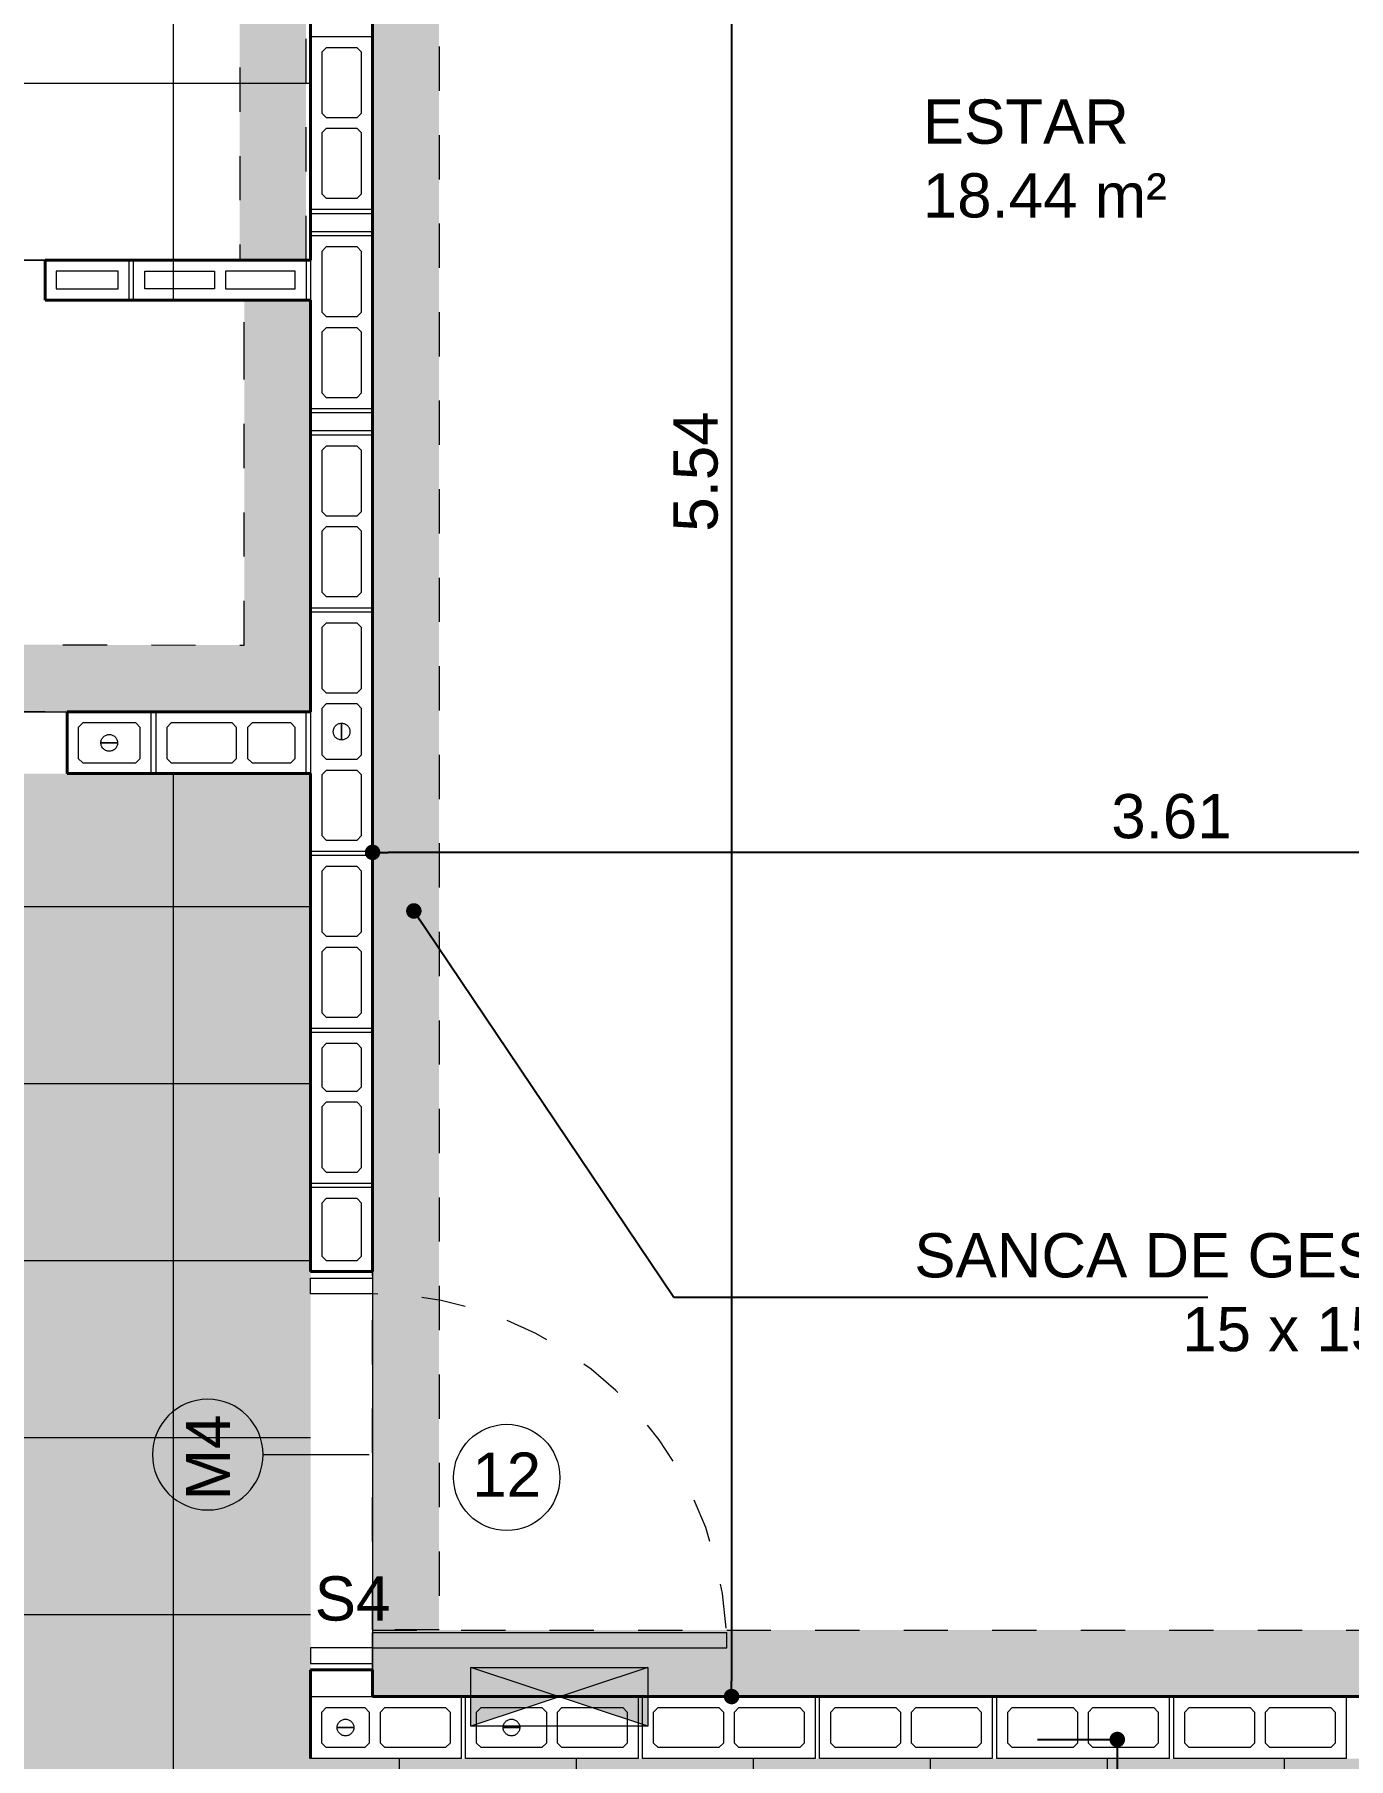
# Model space of a CAD drawing. Header units: millimetres. Extents: x 173 to 410, y -14 to 183.
# Drawn here: x 349.827 to 352.795, y -3.005 to 0.89 of the extents above; entities that cross this region are included whole.
import ezdxf
from ezdxf.enums import TextEntityAlignment as Align

# ---------------------------------------------------------------- set-up
doc = ezdxf.new("R2010")
doc.units = ezdxf.units.MM
doc.linetypes.add('HIDDEN', pattern=[0.05, 0.025, -0.025])
doc.layers.get('0').update_dxf_attribs({"color": 4})
for name, color, linetype, lineweight in [('ARQ Alvenaria', 201, 'Continuous', 40), ('ARQ Anotações', 2, 'Continuous', 5), ('ARQ Caixilharia', 140, 'Continuous', 9), ('ARQ Equipamento', 4, 'Continuous', 18), ('ARQ Hachuras', 8, 'Continuous', 5), ('ARQ Projeções', 144, 'HIDDEN', 5), ('ARQ Visto', 152, 'Continuous', 13)]:
    doc.layers.add(name, color=color, linetype=linetype, lineweight=lineweight)
doc.layers.add('ARQ Forros', color=7, linetype='HIDDEN', lineweight=5, true_color=0xcacaca)
doc.layers.add('ARQ Pisos', color=9, linetype='Continuous', lineweight=5, true_color=0x808080)
doc.styles.get("Standard").update_dxf_attribs({"font": 'arial.ttf'})
doc.dimstyles.new('Executivo 1-50', dxfattribs={"dimtxt": 0.1, "dimasz": 0.035, "dimexe": 0, "dimexo": 0.0625, "dimgap": 0.03, "dimtad": 1, "dimzin": 0, "dimdsep": 46, "dimtxsty": 'Standard', "dimblk": 'DOT', "dimcen": 0.09, "dimclrd": 8, "dimclre": 8, "dimadec": 0, "dimazin": 0, "dimtfac": 1, "dimtix": 1, "dimtmove": 2, "dimatfit": 3, "dimldrblk": 'DOT', "dimfxl": 0.18, "dimfxlon": 1, "dimtolj": 1, "dimtzin": 0, "dimarcsym": 0})

# ---------------------------------------------------------------- blocks, each defined once
blk = doc.blocks.new('Folha 82')
for p, q in [((0.4, 0.8), (0.365, 0.8)), ((0.365, 0), (0.365, 0.8)), ((0.4, 0), (0.4, 0.8)), ((-0.435, 0), (-0.4, 0)), ((-0.435, -0.14), (-0.435, 0)), ((-0.4, 0), (-0.4, -0.14)), ((0.4, 0), (0.365, 0)), ((0.435, 0), (0.4, 0)), ((0.4, 0), (0.4, -0.14)), ((0.435, -0.14), (0.435, 0)), ((-0.4, -0.14), (-0.435, -0.14)), ((0.4, -0.14), (0.435, -0.14))]:
    blk.add_line(p, q)
at = {"layer": 'ARQ Projeções'}
blk.add_arc((0.4, 0), 0.8, 93.1802, 180, dxfattribs=at)
blk = doc.blocks.new('_DOT')
at = {"color": 0, "linetype": 'ByBlock', "lineweight": -2}
blk.add_line((-0.5, 0), (-1, 0), dxfattribs=at)
at = {"color": 0, "linetype": 'ByBlock', "const_width": 0.5}
blk.add_lwpolyline([(-0.25, 0, 1), (0.25, 0, 1)], format="xyb", close=True, dxfattribs=at)
blk = doc.blocks.new('*D2022')
at = {"layer": 'ARQ Anotações', "color": 8, "lineweight": -2, "transparency": 16777216}
for p, q in [((348.9405, 6.4714), (348.9405, 6.6514)), ((348.9755, 6.6514), (350.4155, 6.6514)), ((350.4505, 6.4714), (350.4505, 6.6514))]:
    blk.add_line(p, q, dxfattribs=at)
at = {"layer": 'Defpoints', "color": 0, "transparency": 16777216}
for p in [(350.4505, 6.6514), (348.9405, 3.5972), (350.4505, -1.9026)]:
    blk.add_point(p, dxfattribs=at)
at = {"layer": 'ARQ Anotações', "color": 8, "lineweight": -2, "transparency": 16777216, "xscale": 0.035, "yscale": 0.035, "zscale": 0.035, "rotation": 180}
blk.add_blockref('_DOT', (348.9405, 6.6514), dxfattribs=at)
at = {"layer": 'ARQ Anotações', "color": 8, "lineweight": -2, "transparency": 16777216, "xscale": 0.035, "yscale": 0.035, "zscale": 0.035}
blk.add_blockref('_DOT', (350.4505, 6.6514), dxfattribs=at)
at = {"layer": 'ARQ Anotações', "color": 0, "transparency": 16777216, "insert": (349.6955, 6.7324), "char_height": 0.1, "attachment_point": 5}
blk.add_mtext('\\A1;1.51', dxfattribs=at)
blk = doc.blocks.new('*D2023')
at = {"layer": 'ARQ Anotações', "color": 8, "lineweight": -2, "transparency": 16777216}
for p, q in [((350.4155, 6.6514), (350.3805, 6.6514)), ((350.4505, 6.4714), (350.4505, 6.6514)), ((350.4505, 6.6514), (350.5905, 6.6514)), ((350.5905, 6.4714), (350.5905, 6.6514)), ((350.6255, 6.6514), (350.6605, 6.6514))]:
    blk.add_line(p, q, dxfattribs=at)
at = {"layer": 'Defpoints', "color": 0, "transparency": 16777216}
for p in [(350.5905, 6.6514), (350.4505, -1.9026), (350.5905, -1.9026)]:
    blk.add_point(p, dxfattribs=at)
at = {"layer": 'ARQ Anotações', "color": 8, "lineweight": -2, "transparency": 16777216, "xscale": 0.035, "yscale": 0.035, "zscale": 0.035}
blk.add_blockref('_DOT', (350.4505, 6.6514), dxfattribs=at)
at = {"layer": 'ARQ Anotações', "color": 8, "lineweight": -2, "transparency": 16777216, "xscale": 0.035, "yscale": 0.035, "zscale": 0.035, "rotation": 180}
blk.add_blockref('_DOT', (350.5905, 6.6514), dxfattribs=at)
at = {"layer": 'ARQ Anotações', "color": 0, "transparency": 16777216, "insert": (350.5205, 6.7324), "char_height": 0.1, "attachment_point": 5}
blk.add_mtext('\\A1;0.14', dxfattribs=at)
blk = doc.blocks.new('*D2156')
at = {"layer": 'ARQ Anotações', "color": 8, "lineweight": -2, "transparency": 16777216}
for p, q in [((354.1654, -0.9582), (350.6254, -0.9582)), ((354.2004, -1.1382), (354.2004, -0.9582))]:
    blk.add_line(p, q, dxfattribs=at)
at = {"layer": 'Defpoints', "color": 0, "transparency": 16777216}
for p in [(350.5904, -0.9054), (350.5904, -0.9582), (354.2004, -2.1654)]:
    blk.add_point(p, dxfattribs=at)
at = {"layer": 'ARQ Anotações', "color": 8, "lineweight": -2, "transparency": 16777216, "xscale": 0.035, "yscale": 0.035, "zscale": 0.035, "rotation": 180}
blk.add_blockref('_DOT', (350.5904, -0.9582), dxfattribs=at)
at = {"layer": 'ARQ Anotações', "color": 8, "lineweight": -2, "transparency": 16777216, "xscale": 0.035, "yscale": 0.035, "zscale": 0.035}
blk.add_blockref('_DOT', (354.2004, -0.9582), dxfattribs=at)
at = {"layer": 'ARQ Anotações', "color": 0, "transparency": 16777216, "insert": (352.3954, -0.8771), "char_height": 0.1, "attachment_point": 5}
blk.add_mtext('\\A1;3.61', dxfattribs=at)
blk = doc.blocks.new('*D2157')
at = {"layer": 'ARQ Anotações', "color": 8, "lineweight": -2, "transparency": 16777216}
for p, q in [((351.2216, 2.6696), (351.4016, 2.6696)), ((351.4016, 2.6346), (351.4016, -2.8304)), ((351.2216, -2.8654), (351.4016, -2.8654))]:
    blk.add_line(p, q, dxfattribs=at)
at = {"layer": 'Defpoints', "color": 0, "transparency": 16777216}
for p in [(350.5905, 2.6696), (350.5905, -2.8654), (351.4016, -2.8654)]:
    blk.add_point(p, dxfattribs=at)
at = {"layer": 'ARQ Anotações', "color": 8, "lineweight": -2, "transparency": 16777216, "xscale": 0.035, "yscale": 0.035, "zscale": 0.035}
for p, rotation in [((351.4016, 2.6696), 90), ((351.4016, -2.8654), 270)]:
    blk.add_blockref('_DOT', p, dxfattribs=dict(at, rotation=rotation))
at = {"layer": 'ARQ Anotações', "color": 0, "transparency": 16777216, "insert": (351.3207, -0.0979), "char_height": 0.1, "attachment_point": 5, "rotation": 90}
blk.add_mtext('\\A1;5.54', dxfattribs=at)
blk = doc.blocks.new('*D2169')
at = {"layer": 'ARQ Anotações', "color": 8, "lineweight": -2, "transparency": 16777216}
for p, q in [((352.093, -2.9625), (352.273, -2.9625)), ((352.273, -2.9975), (352.273, -3.0675)), ((352.093, -3.1025), (352.273, -3.1025))]:
    blk.add_line(p, q, dxfattribs=at)
at = {"layer": 'Defpoints', "color": 0, "transparency": 16777216}
for p in [(351.5407, -2.9625), (351.4009, -3.1025), (352.273, -3.1025)]:
    blk.add_point(p, dxfattribs=at)
at = {"layer": 'ARQ Anotações', "color": 8, "lineweight": -2, "transparency": 16777216, "xscale": 0.035, "yscale": 0.035, "zscale": 0.035}
for p, rotation in [((352.273, -2.9625), 90), ((352.273, -3.1025), 270)]:
    blk.add_blockref('_DOT', p, dxfattribs=dict(at, rotation=rotation))
at = {"layer": 'ARQ Anotações', "color": 0, "transparency": 16777216, "insert": (352.3551, -3.2375), "char_height": 0.1, "attachment_point": 5, "rotation": 90}
blk.add_mtext('\\A1;0.14', dxfattribs=at)
blk = doc.blocks.new('QUADRO01')
at = {"linetype": 'Continuous'}
for p, q in [((-0.2, 0), (0.2, -0.1324)), ((-0.2, -0.1324), (0.2, 0)), ((-0.2, 0), (0.2, 0)), ((-0.2, -0.1324), (-0.2, 0)), ((0.2, 0), (0.2, -0.1324)), ((0.2, -0.1324), (-0.2, -0.1324))]:
    blk.add_line(p, q, dxfattribs=at)
for points in [[(0, -0.0662), (-0.2, 0), (-0.2, -0.1324)], [(0, -0.0662), (0.2, 0), (0.2, -0.1324)]]:
    blk.add_solid(points)
at = {"flags": 1}
for tag in ['ALTURA', 'SUBGRUPO', 'SIMBOLO', 'GRUPO', 'COMPOSICAO', 'DESCRICAO', 'POTENCIA', 'FUNCAO', 'FATOR', 'RENDIMENTO', 'LAYER']:
    blk.add_attdef(tag, (0, -0.1324), '', height=0.25, dxfattribs=at)
blk = doc.blocks.new('Window-Door Marker - 70_27')
at = {"color": 8}
blk.add_line((0, 0.1), (0, -0.14), dxfattribs=at)
blk.add_circle((0, 0.225), 0.125, dxfattribs=at)
blk.add_attdef('AC_MarkerText_1', text='', height=0.1, rotation=180).set_placement((0.1037, 0.3036), align=Align.BOTTOM_LEFT)
blk = doc.blocks.new('Folha 82_2')
for p, q in [((0.4, 0.8), (0.365, 0.8)), ((0.365, 0), (0.365, 0.8)), ((0.4, 0), (0.4, 0.8)), ((-0.435, 0), (-0.4, 0)), ((-0.435, -0.14), (-0.435, 0)), ((-0.4, 0), (-0.4, -0.14)), ((0.4, 0), (0.365, 0)), ((0.435, 0), (0.4, 0)), ((0.4, 0), (0.4, -0.14)), ((0.435, -0.14), (0.435, 0)), ((-0.4, -0.14), (-0.435, -0.14)), ((0.4, -0.14), (0.435, -0.14))]:
    blk.add_line(p, q)
at = {"layer": 'ARQ Projeções'}
blk.add_arc((0.4, 0), 0.8, 93.1802, 180, dxfattribs=at)

msp = doc.modelspace()

# ---------------------------------------------------------------- hatches: boundary and pattern name
at = {"layer": 'ARQ Forros'}
h = msp.add_hatch(color=256, dxfattribs=at)
h.dxf.hatch_style = 1
h.paths.add_polyline_path([(350.4403, 2.8149), (350.2902, 2.8149), (350.2902, 0.3799), (350.4403, 0.3799)])
h.paths.add_polyline_path([(350.2902, 2.9049), (350.4403, 2.9049), (350.4403, 3.585), (350.2902, 3.585)])
h = msp.add_hatch(color=256, dxfattribs=at)
h.dxf.hatch_style = 1
h.paths.add_polyline_path([(350.7405, -2.7149), (350.5904, -2.7149), (350.5904, 2.6623), (350.7405, 2.6623)])
h = msp.add_hatch(color=256, dxfattribs=at)
h.dxf.hatch_style = 1
h.paths.add_polyline_path([(350.3005, 0.1396), (350.3005, 0.2896), (350.4506, 0.2896), (350.4506, -0.6404), (344.4906, -0.6404), (344.4906, -0.4807), (345.2906, -0.4807), (350.3006, -0.4901)])
h = msp.add_hatch(color=256, dxfattribs=at)
h.dxf.hatch_style = 1
h.paths.add_polyline_path([(340.5406, -7.1755), (340.5407, -7.1755), (340.5407, -5.2205), (341.5012, -5.2205), (341.5012, -5.0904), (341.8905, -5.0904), (341.8906, -5.0904), (343.3023, -5.0905), (343.3127, -5.0905), (350.4502, -5.0905), (350.4505, -0.7805), (348.9409, -0.7805), (348.9405, -3.8805), (342.051, -3.8805), (342.051, -0.7805), (340.5406, -0.7804)])
h = msp.add_hatch(color=256, dxfattribs=at)
h.dxf.hatch_style = 1
h.paths.add_polyline_path([(350.5905, -2.7154), (354.2004, -2.7154), (354.2004, -2.8654), (350.5905, -2.8654)])
h = msp.add_hatch(color=256, dxfattribs=at)
h.dxf.hatch_style = 1
h.paths.add_polyline_path([(352.7654, -4.5654), (350.4505, -4.5654), (350.4505, -3.0054), (356.4904, -3.0054), (356.4904, -3.0054), (356.4904, -4.5654), (355.9154, -4.5654), (355.9154, -4.4948), (355.3154, -4.4948), (355.3154, -4.5654), (353.3654, -4.5654), (353.3654, -4.4948), (352.7654, -4.4948)])
at = {"layer": 'ARQ Pisos'}
h = msp.add_hatch(dxfattribs=at)
h.set_pattern_fill('NET', color=256, scale=3.2)
h.set_pattern_definition([(0, (348.94046, 0.37957), (0, 0.4), []), (90, (348.94046, 0.37957), (-0.4, 2e-17), [])])
edge = h.paths.add_edge_path(flags=16)
edge.add_line((349.8506, 3.5836), (349.8435, 3.5836))
edge = h.paths.add_edge_path(flags=16)
edge.add_line((350.189, 3.5318), (349.843, 3.5318))
edge = h.paths.add_edge_path(flags=16)
edge.add_line((349.8506, 4.0399), (349.8435, 4.0399))
edge = h.paths.add_edge_path(flags=16)
edge.add_line((350.189, 4.0918), (349.843, 4.0918))
edge = h.paths.add_edge_path(flags=16)
edge.add_line((349.8364, 4.0399), (349.8292, 4.0399))
edge = h.paths.add_edge_path(flags=16)
edge.add_line((349.8364, 3.5836), (349.8292, 3.5836))
edge = h.paths.add_edge_path(flags=16)
edge.add_line((350.159, 4.0218), (350.159, 3.6018))
edge = h.paths.add_edge_path(flags=16)
edge.add_line((350.189, 4.0918), (350.189, 3.5318))
edge = h.paths.add_edge_path(flags=16)
edge.add_line((350.0479, 4.0399), (349.9039, 4.0399))
edge = h.paths.add_edge_path(flags=0)
edge.add_line((349.8649, 4.0399), (349.8577, 4.0399))
edge = h.paths.add_edge_path(flags=0)
edge.add_line((349.8791, 4.0399), (349.872, 4.0399))
edge = h.paths.add_edge_path(flags=0)
edge.add_line((349.8934, 4.0399), (349.8863, 4.0399))
edge = h.paths.add_edge_path(flags=16)
edge.add_line((350.119, 4.0618), (349.8511, 4.0618))
edge = h.paths.add_edge_path(flags=16)
edge.add_line((350.0479, 3.5836), (349.9039, 3.5836))
edge = h.paths.add_edge_path(flags=16)
edge.add_line((349.8791, 3.5836), (349.872, 3.5836))
edge = h.paths.add_edge_path(flags=16)
edge.add_line((349.8649, 3.5836), (349.8577, 3.5836))
edge = h.paths.add_edge_path(flags=16)
edge.add_line((349.8934, 3.5836), (349.8863, 3.5836))
edge = h.paths.add_edge_path(flags=16)
edge.add_line((350.119, 3.5618), (349.8511, 3.5618))
edge = h.paths.add_edge_path(flags=16)
edge.add_arc((349.8511, 3.5918), 0.03, 191.2982, 270)
edge = h.paths.add_edge_path(flags=16)
edge.add_arc((349.8511, 4.0318), 0.03, 90, 168.7018)
edge = h.paths.add_edge_path(flags=16)
edge.add_arc((351.0112, 3.82), 1.1812, 169.2681, 180.4155)
edge = h.paths.add_edge_path(flags=16)
edge.add_arc((351.0112, 3.82), 1.1742, 169.2033, 180.4155)
edge = h.paths.add_edge_path(flags=16)
edge.add_arc((351.0112, 3.82), 1.1672, 169.1378, 180.4155)
edge = h.paths.add_edge_path(flags=16)
edge.add_arc((351.0112, 3.8036), 1.1672, 179.5845, 190.8622)
edge = h.paths.add_edge_path(flags=16)
edge.add_arc((351.0112, 3.8036), 1.1742, 179.5845, 190.7967)
edge = h.paths.add_edge_path(flags=16)
edge.add_arc((351.0112, 3.8036), 1.1812, 179.5845, 190.7319)
edge = h.paths.add_edge_path(flags=16)
edge.add_arc((351.0112, 3.8036), 1.1882, 179.5845, 190.6679)
edge = h.paths.add_edge_path(flags=16)
edge.add_arc((351.0112, 3.8036), 1.1952, 179.5845, 190.6047)
edge = h.paths.add_edge_path(flags=16)
edge.add_arc((351.0112, 3.8036), 1.2022, 179.5845, 190.5423)
edge = h.paths.add_edge_path(flags=16)
edge.add_arc((350.9523, 3.8118), 1.1529, 180, 191.2982)
edge = h.paths.add_edge_path(flags=16)
edge.add_arc((350.9523, 3.8118), 1.1829, 180, 191.7132)
edge = h.paths.add_edge_path(flags=16)
edge.add_arc((351.0112, 3.82), 1.2022, 169.4577, 180.4155)
edge = h.paths.add_edge_path(flags=16)
edge.add_arc((351.0112, 3.82), 1.1952, 169.3953, 180.4155)
edge = h.paths.add_edge_path(flags=16)
edge.add_arc((351.0112, 3.82), 1.1882, 169.3321, 180.4155)
edge = h.paths.add_edge_path(flags=16)
edge.add_arc((350.9523, 3.8118), 1.1529, 168.7018, 180)
edge = h.paths.add_edge_path(flags=16)
edge.add_arc((350.9523, 3.8118), 1.1829, 168.2868, 180)
edge = h.paths.add_edge_path(flags=16)
edge.add_arc((349.843, 4.0418), 0.05, 90, 168.2868)
edge = h.paths.add_edge_path(flags=16)
edge.add_arc((349.843, 3.5818), 0.05, 191.7132, 270)
edge = h.paths.add_edge_path(flags=16)
edge.add_arc((349.7434, 3.7994), 0.3968, 323.211, 361.7837)
edge = h.paths.add_edge_path(flags=16)
edge.add_arc((349.7309, 3.807), 0.3878, 324.8203, 360.7037)
edge = h.paths.add_edge_path(flags=16)
edge.add_arc((351.0146, 3.8036), 1.1322, 179.5845, 191.2022)
edge = h.paths.add_edge_path(flags=16)
edge.add_arc((351.0112, 3.8036), 1.1392, 179.5845, 191.1325)
edge = h.paths.add_edge_path(flags=16)
edge.add_arc((351.0112, 3.8036), 1.1462, 179.5845, 191.0637)
edge = h.paths.add_edge_path(flags=16)
edge.add_arc((351.0112, 3.8036), 1.1532, 179.5845, 190.9957)
edge = h.paths.add_edge_path(flags=16)
edge.add_arc((351.0112, 3.8036), 1.1602, 179.5845, 190.9285)
edge = h.paths.add_edge_path(flags=16)
edge.add_arc((349.7434, 3.8241), 0.3968, 358.2163, 396.789)
edge = h.paths.add_edge_path(flags=16)
edge.add_arc((349.7309, 3.8165), 0.3878, 359.2963, 395.1797)
edge = h.paths.add_edge_path(flags=16)
edge.add_arc((351.0112, 3.82), 1.1602, 169.0715, 180.4155)
edge = h.paths.add_edge_path(flags=16)
edge.add_arc((351.0112, 3.82), 1.1532, 169.0043, 180.4155)
edge = h.paths.add_edge_path(flags=16)
edge.add_arc((351.0112, 3.82), 1.1462, 168.9363, 180.4155)
edge = h.paths.add_edge_path(flags=16)
edge.add_arc((351.0112, 3.82), 1.1392, 168.8675, 180.4155)
edge = h.paths.add_edge_path(flags=16)
edge.add_arc((351.0146, 3.82), 1.1322, 168.7978, 180.4155)
edge = h.paths.add_edge_path(flags=16)
edge.add_arc((350.119, 4.0218), 0.04, 0, 90)
edge = h.paths.add_edge_path(flags=16)
edge.add_arc((350.119, 3.6018), 0.04, 270, 360)
edge = h.paths.add_edge_path(flags=16)
edge.add_arc((350.0455, 3.8118), 0.0225, 0, 360)
edge = h.paths.add_edge_path(flags=16)
edge.add_arc((350.0455, 3.8118), 0.011, 0, 360)
h.paths.add_polyline_path([(348.9389, 0.3796), (349.8505, 0.3796), (349.8505, 0.2896), (350.4511, 0.2896), (350.4487, 1.0218), (349.9378, 1.0218), (349.9378, 2.2218), (350.4474, 2.2218), (350.4474, 2.7818), (349.8489, 2.7818), (349.8489, 2.8718), (350.4474, 2.8718), (350.4489, 3.5118), (350.2089, 3.5118), (350.2089, 4.1118), (348.9389, 4.1118)])
h = msp.add_hatch(dxfattribs=at)
h.set_pattern_fill('NET', color=256, scale=3.2)
h.set_pattern_definition([(0, (348.94046, -3.88043), (0, 0.4), []), (90, (348.94046, -3.88043), (-0.4, 2e-17), [])])
h.paths.add_polyline_path([(341.8902, -5.0904), (343.3031, -5.0904), (350.4501, -5.0904), (350.4501, -0.7804), (348.9405, -0.7804), (348.9405, -3.8804), (342.0502, -3.8804), (342.0506, -0.7804), (340.5402, -0.7804), (340.5402, -5.2304), (341.7508, -5.2304), (341.7508, -5.2304), (341.5008, -5.2304), (341.5008, -5.0904), (341.8902, -5.0904)])
h = msp.add_hatch(dxfattribs=at)
h.set_pattern_fill('NET', color=256, scale=3.2)
h.set_pattern_definition([(0, (332.25067, -8.68044), (0, 0.4), []), (90, (332.25067, -8.68044), (-0.4, 2e-17), [])])
h.paths.add_polyline_path([(352.7654, -4.5654), (350.4505, -4.5654), (350.4505, -3.0054), (356.4904, -3.0054), (356.4904, -3.0054), (356.4904, -4.5654), (355.9154, -4.5654), (355.9154, -4.4948), (355.3154, -4.4948), (355.3154, -4.5654), (353.3654, -4.5654), (353.3654, -4.4948), (352.7654, -4.4948)])

# ---------------------------------------------------------------- linework, layer by layer
at = {"layer": 'ARQ Alvenaria'}
for p, q in [((350.4505, 3.5946), (350.4505, 0.3796)), ((350.5905, -1.9054), (350.5905, 2.6696)), ((350.4505, 0.3796), (349.8505, 0.3796)), ((349.8505, 0.3796), (349.8505, 0.2896)), ((349.8505, 0.2896), (350.4505, 0.2896)), ((350.4505, 0.2896), (350.4505, -0.6404)), ((349.9005, -0.7804), (349.9005, -0.6404)), ((350.4505, -0.6404), (349.9005, -0.6404)), ((349.9005, -0.7804), (350.4505, -0.7804)), ((350.4505, -0.7804), (350.4505, -1.9054)), ((350.4505, -1.9054), (350.5905, -1.9054)), ((350.4505, -2.8054), (350.5905, -2.8054)), ((350.4505, -2.8054), (350.4505, -3.0054)), ((350.5905, -2.8654), (350.5905, -2.8054)), ((354.2004, -2.8654), (350.5905, -2.8654))]:
    msp.add_line(p, q, dxfattribs=at)
at = {"layer": 'ARQ Anotações'}
msp.add_circle((350.8935, -2.3704), 0.12, dxfattribs=at)
at = {"layer": 'ARQ Forros'}
for points in [[(350.4403, 0.3799), (350.4403, 3.585), (350.2902, 3.585), (350.2902, 2.9049)], [(350.2902, 2.8149), (350.2902, 0.3799)]]:
    msp.add_lwpolyline(points, dxfattribs=at)
for points in [[(350.3005, 0.1396), (350.3005, 0.2896), (350.4506, 0.2896), (350.4506, -0.6404), (344.4906, -0.6404), (344.4906, -0.4807), (345.2906, -0.4807), (350.3006, -0.4901)], [(350.5905, -2.7154), (354.2004, -2.7154), (354.2004, -2.8654), (350.5905, -2.8654)]]:
    msp.add_lwpolyline(points, close=True, dxfattribs=at)
at = {"layer": 'ARQ Hachuras'}
for p, q in [((350.0405, 0.3796), (349.8505, 0.3796)), ((349.8505, 0.3796), (349.8505, 0.2896)), ((350.0155, 0.3546), (349.8755, 0.3546)), ((349.8755, 0.3546), (349.8755, 0.3146)), ((350.0155, 0.3146), (350.0155, 0.3546)), ((350.0405, 0.2896), (350.0405, 0.3796)), ((349.8755, 0.3146), (350.0155, 0.3146)), ((349.8505, 0.2896), (350.0405, 0.2896))]:
    msp.add_line(p, q, dxfattribs=at)
at = {"layer": 'ARQ Hachuras', "flags": 128}
for points in [[(350.4504, 0.8846), (350.4504, 0.4946), (350.5904, 0.4946), (350.5904, 0.8846)], [(350.4854, 0.8596), (350.4754, 0.8496), (350.4754, 0.7121), (350.4854, 0.7021), (350.5554, 0.7021), (350.5654, 0.7121), (350.5654, 0.8496), (350.5554, 0.8596)], [(350.4854, 0.6771), (350.4754, 0.6671), (350.4754, 0.5296), (350.4854, 0.5196), (350.5554, 0.5196), (350.5654, 0.5296), (350.5654, 0.6671), (350.5554, 0.6771)], [(350.4504, 0.4846), (350.4504, 0.4446), (350.5904, 0.4446), (350.5904, 0.4846)], [(350.4504, 0.4346), (350.4504, 0.0446), (350.5904, 0.0446), (350.5904, 0.4346)], [(350.4854, 0.4096), (350.4754, 0.3996), (350.4754, 0.2621), (350.4854, 0.2521), (350.5554, 0.2521), (350.5654, 0.2621), (350.5654, 0.3996), (350.5554, 0.4096)], [(350.0505, 0.3796), (350.4405, 0.3796), (350.4405, 0.2896), (350.0505, 0.2896)], [(350.0755, 0.3146), (350.0755, 0.3546), (350.233, 0.3546), (350.233, 0.3146)], [(350.4155, 0.3146), (350.4155, 0.3546), (350.258, 0.3546), (350.258, 0.3146)], [(350.4854, 0.2271), (350.4754, 0.2171), (350.4754, 0.0796), (350.4854, 0.0696), (350.5554, 0.0696), (350.5654, 0.0796), (350.5654, 0.2171), (350.5554, 0.2271)], [(350.4504, 0.0346), (350.4504, -0.0054), (350.5904, -0.0054), (350.5904, 0.0346)], [(350.4504, -0.0154), (350.4504, -0.4054), (350.5904, -0.4054), (350.5904, -0.0154)], [(350.4854, -0.0404), (350.4754, -0.0504), (350.4754, -0.1879), (350.4854, -0.1979), (350.5554, -0.1979), (350.5654, -0.1879), (350.5654, -0.0504), (350.5554, -0.0404)], [(350.4854, -0.2229), (350.4754, -0.2329), (350.4754, -0.3704), (350.4854, -0.3804), (350.5554, -0.3804), (350.5654, -0.3704), (350.5654, -0.2329), (350.5554, -0.2229)], [(350.4505, -0.4154), (350.4505, -0.9554), (350.5905, -0.9554), (350.5905, -0.4154)], [(350.4855, -0.4404), (350.4755, -0.4504), (350.4755, -0.5879), (350.4855, -0.5979), (350.5555, -0.5979), (350.5655, -0.5879), (350.5655, -0.4504), (350.5555, -0.4404)], [(350.4855, -0.6229), (350.4755, -0.6329), (350.4755, -0.7379), (350.4855, -0.7479), (350.5555, -0.7479), (350.5655, -0.7379), (350.5655, -0.6329), (350.5555, -0.6229)], [(350.0905, -0.6409), (349.9005, -0.6409), (349.9005, -0.7809), (350.0905, -0.7809)], [(350.4405, -0.6409), (350.1005, -0.6409), (350.1005, -0.7809), (350.4405, -0.7809)], [(350.0655, -0.6759), (350.0555, -0.6659), (349.9355, -0.6659), (349.9255, -0.6759), (349.9255, -0.7459), (349.9355, -0.7559), (350.0555, -0.7559), (350.0655, -0.7459)], [(349.9952, -0.7109), (349.9952, -0.7109), (349.9952, -0.7109), (349.9952, -0.7109), (349.9952, -0.711), (349.9952, -0.711), (349.9952, -0.711), (349.9952, -0.711), (349.9953, -0.7111), (349.9953, -0.7111), (349.9953, -0.7111), (349.9953, -0.7111), (349.9954, -0.7111), (349.9954, -0.7111), (349.9954, -0.7112), (349.9954, -0.7112), (349.9955, -0.7112), (349.9955, -0.7112), (349.9955, -0.7111), (349.9956, -0.7111), (349.9956, -0.7111), (349.9956, -0.7111), (349.9956, -0.7111), (349.9957, -0.7111), (349.9957, -0.711), (349.9957, -0.711), (349.9957, -0.711), (349.9957, -0.711), (349.9957, -0.7109), (349.9958, -0.7109), (349.9958, -0.7109), (349.9958, -0.7109), (349.9766, -0.7109), (349.9767, -0.7089), (349.9769, -0.707), (349.9774, -0.7052), (349.9781, -0.7034), (349.9789, -0.7017), (349.98, -0.7001), (349.9811, -0.6985), (349.9824, -0.6972), (349.9839, -0.6959), (349.9855, -0.6948), (349.9871, -0.6939), (349.9889, -0.6931), (349.9907, -0.6926), (349.9926, -0.6922), (349.9945, -0.692), (349.9964, -0.692), (349.9983, -0.6922), (350.0002, -0.6926), (350.002, -0.6931), (350.0038, -0.6939), (350.0055, -0.6948), (350.007, -0.6959), (350.0085, -0.6972), (350.0098, -0.6985), (350.011, -0.7001), (350.012, -0.7017), (350.0128, -0.7034), (350.0135, -0.7052), (350.014, -0.707), (350.0143, -0.7089), (350.0144, -0.7109)], [(350.283, -0.6759), (350.273, -0.6659), (350.1355, -0.6659), (350.1255, -0.6759), (350.1255, -0.7459), (350.1355, -0.7559), (350.273, -0.7559), (350.283, -0.7459)], [(350.4155, -0.6759), (350.4055, -0.6659), (350.318, -0.6659), (350.308, -0.6759), (350.308, -0.7459), (350.318, -0.7559), (350.4055, -0.7559), (350.4155, -0.7459)], [(350.5205, -0.6857), (350.5205, -0.6857), (350.5205, -0.6857), (350.5206, -0.6857), (350.5206, -0.6857), (350.5206, -0.6857), (350.5206, -0.6857), (350.5207, -0.6857), (350.5207, -0.6856), (350.5207, -0.6856), (350.5207, -0.6856), (350.5207, -0.6856), (350.5207, -0.6855), (350.5208, -0.6855), (350.5208, -0.6855), (350.5208, -0.6854), (350.5208, -0.6854), (350.5208, -0.6854), (350.5208, -0.6854), (350.5207, -0.6853), (350.5207, -0.6853), (350.5207, -0.6853), (350.5207, -0.6852), (350.5207, -0.6852), (350.5207, -0.6852), (350.5206, -0.6852), (350.5206, -0.6852), (350.5206, -0.6852), (350.5206, -0.6851), (350.5205, -0.6851), (350.5205, -0.6851), (350.5205, -0.6851), (350.5205, -0.7043), (350.5186, -0.7042), (350.5167, -0.7039), (350.5148, -0.7035), (350.513, -0.7028), (350.5113, -0.702), (350.5097, -0.7009), (350.5082, -0.6998), (350.5068, -0.6984), (350.5055, -0.697), (350.5044, -0.6954), (350.5035, -0.6937), (350.5027, -0.692), (350.5022, -0.6902), (350.5018, -0.6883), (350.5016, -0.6864), (350.5016, -0.6845), (350.5018, -0.6826), (350.5022, -0.6807), (350.5027, -0.6789), (350.5035, -0.6771), (350.5044, -0.6754), (350.5055, -0.6739), (350.5068, -0.6724), (350.5082, -0.6711), (350.5097, -0.6699), (350.5113, -0.6689), (350.513, -0.6681), (350.5148, -0.6674), (350.5167, -0.6669), (350.5186, -0.6666), (350.5205, -0.6665)], [(350.5205, -0.6851), (350.5204, -0.6851), (350.5204, -0.6851), (350.5204, -0.6851), (350.5203, -0.6852), (350.5203, -0.6852), (350.5203, -0.6852), (350.5203, -0.6852), (350.5202, -0.6852), (350.5202, -0.6852), (350.5202, -0.6853), (350.5202, -0.6853), (350.5202, -0.6853), (350.5202, -0.6854), (350.5202, -0.6854), (350.5202, -0.6854), (350.5202, -0.6854), (350.5202, -0.6855), (350.5202, -0.6855), (350.5202, -0.6855), (350.5202, -0.6856), (350.5202, -0.6856), (350.5202, -0.6856), (350.5202, -0.6856), (350.5203, -0.6857), (350.5203, -0.6857), (350.5203, -0.6857), (350.5203, -0.6857), (350.5204, -0.6857), (350.5204, -0.6857), (350.5204, -0.6857), (350.5205, -0.6857), (350.5205, -0.6665), (350.5224, -0.6666), (350.5243, -0.6669), (350.5261, -0.6674), (350.5279, -0.6681), (350.5296, -0.6689), (350.5313, -0.6699), (350.5328, -0.6711), (350.5342, -0.6724), (350.5354, -0.6739), (350.5365, -0.6754), (350.5374, -0.6771), (350.5382, -0.6789), (350.5388, -0.6807), (350.5391, -0.6826), (350.5393, -0.6845), (350.5393, -0.6864), (350.5391, -0.6883), (350.5388, -0.6902), (350.5382, -0.692), (350.5374, -0.6937), (350.5365, -0.6954), (350.5354, -0.697), (350.5342, -0.6984), (350.5328, -0.6998), (350.5313, -0.7009), (350.5296, -0.702), (350.5279, -0.7028), (350.5261, -0.7035), (350.5243, -0.7039), (350.5224, -0.7042), (350.5205, -0.7043)], [(349.9958, -0.7109), (349.9958, -0.7108), (349.9958, -0.7108), (349.9957, -0.7108), (349.9957, -0.7107), (349.9957, -0.7107), (349.9957, -0.7107), (349.9957, -0.7107), (349.9957, -0.7106), (349.9956, -0.7106), (349.9956, -0.7106), (349.9956, -0.7106), (349.9956, -0.7106), (349.9955, -0.7106), (349.9955, -0.7106), (349.9955, -0.7106), (349.9954, -0.7106), (349.9954, -0.7106), (349.9954, -0.7106), (349.9954, -0.7106), (349.9953, -0.7106), (349.9953, -0.7106), (349.9953, -0.7106), (349.9953, -0.7106), (349.9952, -0.7107), (349.9952, -0.7107), (349.9952, -0.7107), (349.9952, -0.7107), (349.9952, -0.7108), (349.9952, -0.7108), (349.9952, -0.7108), (349.9952, -0.7109), (350.0144, -0.7109), (350.0143, -0.7128), (350.014, -0.7147), (350.0135, -0.7165), (350.0128, -0.7183), (350.012, -0.72), (350.011, -0.7217), (350.0098, -0.7232), (350.0085, -0.7246), (350.007, -0.7258), (350.0055, -0.7269), (350.0038, -0.7278), (350.002, -0.7286), (350.0002, -0.7292), (349.9983, -0.7295), (349.9964, -0.7297), (349.9945, -0.7297), (349.9926, -0.7295), (349.9907, -0.7292), (349.9889, -0.7286), (349.9871, -0.7278), (349.9855, -0.7269), (349.9839, -0.7258), (349.9824, -0.7246), (349.9811, -0.7232), (349.98, -0.7217), (349.9789, -0.72), (349.9781, -0.7183), (349.9774, -0.7165), (349.9769, -0.7147), (349.9767, -0.7128), (349.9766, -0.7109)], [(350.4855, -0.7729), (350.4755, -0.7829), (350.4755, -0.9204), (350.4855, -0.9304), (350.5555, -0.9304), (350.5655, -0.9204), (350.5655, -0.7829), (350.5555, -0.7729)], [(350.4505, -0.9654), (350.4505, -1.3554), (350.5905, -1.3554), (350.5905, -0.9654)], [(350.4855, -0.9904), (350.4755, -1.0004), (350.4755, -1.1379), (350.4855, -1.1479), (350.5555, -1.1479), (350.5655, -1.1379), (350.5655, -1.0004), (350.5555, -0.9904)], [(350.4855, -1.1729), (350.4755, -1.1829), (350.4755, -1.3204), (350.4855, -1.3304), (350.5555, -1.3304), (350.5655, -1.3204), (350.5655, -1.1829), (350.5555, -1.1729)], [(350.4505, -1.3654), (350.4505, -1.7054), (350.5905, -1.7054), (350.5905, -1.3654)], [(350.4855, -1.3904), (350.4755, -1.4004), (350.4755, -1.4879), (350.4855, -1.4979), (350.5555, -1.4979), (350.5655, -1.4879), (350.5655, -1.4004), (350.5555, -1.3904)], [(350.4855, -1.5229), (350.4755, -1.5329), (350.4755, -1.6704), (350.4855, -1.6804), (350.5555, -1.6804), (350.5655, -1.6704), (350.5655, -1.5329), (350.5555, -1.5229)], [(350.5905, -1.9054), (350.5905, -1.7154), (350.4505, -1.7154), (350.4505, -1.9054)], [(350.5555, -1.8804), (350.5655, -1.8704), (350.5655, -1.7504), (350.5555, -1.7404), (350.4855, -1.7404), (350.4755, -1.7504), (350.4755, -1.8704), (350.4855, -1.8804)], [(350.4505, -2.8654), (350.7905, -2.8654), (350.7905, -3.0054), (350.4505, -3.0054)], [(350.8005, -2.8654), (351.1905, -2.8654), (351.1905, -3.0054), (350.8005, -3.0054)], [(351.2005, -2.8654), (351.5905, -2.8654), (351.5905, -3.0054), (351.2005, -3.0054)], [(351.6005, -2.8654), (351.9905, -2.8654), (351.9905, -3.0054), (351.6005, -3.0054)], [(352.0005, -2.8654), (352.3905, -2.8654), (352.3905, -3.0054), (352.0005, -3.0054)], [(352.4005, -2.8654), (352.7905, -2.8654), (352.7905, -3.0054), (352.4005, -3.0054)], [(350.4755, -2.9004), (350.4855, -2.8904), (350.573, -2.8904), (350.583, -2.9004), (350.583, -2.9704), (350.573, -2.9804), (350.4855, -2.9804), (350.4755, -2.9704)], [(350.5289, -2.9354), (350.5289, -2.9355), (350.5289, -2.9355), (350.5289, -2.9355), (350.5289, -2.9355), (350.529, -2.9356), (350.529, -2.9356), (350.529, -2.9356), (350.529, -2.9356), (350.529, -2.9357), (350.5291, -2.9357), (350.5291, -2.9357), (350.5291, -2.9357), (350.5291, -2.9357), (350.5292, -2.9357), (350.5292, -2.9357), (350.5292, -2.9357), (350.5293, -2.9357), (350.5293, -2.9357), (350.5293, -2.9357), (350.5293, -2.9357), (350.5294, -2.9357), (350.5294, -2.9357), (350.5294, -2.9356), (350.5294, -2.9356), (350.5295, -2.9356), (350.5295, -2.9356), (350.5295, -2.9355), (350.5295, -2.9355), (350.5295, -2.9355), (350.5295, -2.9355), (350.5295, -2.9354), (350.5103, -2.9354), (350.5104, -2.9335), (350.5107, -2.9316), (350.5112, -2.9298), (350.5118, -2.928), (350.5127, -2.9263), (350.5137, -2.9246), (350.5149, -2.9231), (350.5162, -2.9217), (350.5176, -2.9205), (350.5192, -2.9194), (350.5209, -2.9185), (350.5226, -2.9177), (350.5245, -2.9171), (350.5264, -2.9167), (350.5283, -2.9166), (350.5302, -2.9166), (350.5321, -2.9167), (350.534, -2.9171), (350.5358, -2.9177), (350.5375, -2.9185), (350.5392, -2.9194), (350.5408, -2.9205), (350.5422, -2.9217), (350.5436, -2.9231), (350.5447, -2.9246), (350.5457, -2.9263), (350.5466, -2.928), (350.5472, -2.9298), (350.5477, -2.9316), (350.548, -2.9335), (350.5481, -2.9354)], [(350.608, -2.9004), (350.618, -2.8904), (350.7555, -2.8904), (350.7655, -2.9004), (350.7655, -2.9704), (350.7555, -2.9804), (350.618, -2.9804), (350.608, -2.9704)], [(350.8255, -2.9004), (350.8355, -2.8904), (350.973, -2.8904), (350.983, -2.9004), (350.983, -2.9704), (350.973, -2.9804), (350.8355, -2.9804), (350.8255, -2.9704)], [(350.9039, -2.9354), (350.9039, -2.9355), (350.9039, -2.9355), (350.9039, -2.9355), (350.9039, -2.9355), (350.904, -2.9356), (350.904, -2.9356), (350.904, -2.9356), (350.904, -2.9356), (350.904, -2.9357), (350.9041, -2.9357), (350.9041, -2.9357), (350.9041, -2.9357), (350.9041, -2.9357), (350.9042, -2.9357), (350.9042, -2.9357), (350.9042, -2.9357), (350.9043, -2.9357), (350.9043, -2.9357), (350.9043, -2.9357), (350.9043, -2.9357), (350.9044, -2.9357), (350.9044, -2.9357), (350.9044, -2.9356), (350.9044, -2.9356), (350.9045, -2.9356), (350.9045, -2.9356), (350.9045, -2.9355), (350.9045, -2.9355), (350.9045, -2.9355), (350.9045, -2.9355), (350.9045, -2.9354), (350.8853, -2.9354), (350.8854, -2.9335), (350.8857, -2.9316), (350.8862, -2.9298), (350.8868, -2.928), (350.8877, -2.9263), (350.8887, -2.9246), (350.8899, -2.9231), (350.8912, -2.9217), (350.8926, -2.9205), (350.8942, -2.9194), (350.8959, -2.9185), (350.8977, -2.9177), (350.8995, -2.9171), (350.9014, -2.9167), (350.9033, -2.9166), (350.9052, -2.9166), (350.9071, -2.9167), (350.909, -2.9171), (350.9108, -2.9177), (350.9125, -2.9185), (350.9142, -2.9194), (350.9158, -2.9205), (350.9172, -2.9217), (350.9186, -2.9231), (350.9197, -2.9246), (350.9207, -2.9263), (350.9216, -2.928), (350.9223, -2.9298), (350.9227, -2.9316), (350.923, -2.9335), (350.9231, -2.9354)], [(351.008, -2.9004), (351.018, -2.8904), (351.1555, -2.8904), (351.1655, -2.9004), (351.1655, -2.9704), (351.1555, -2.9804), (351.018, -2.9804), (351.008, -2.9704)], [(351.2255, -2.9004), (351.2355, -2.8904), (351.373, -2.8904), (351.383, -2.9004), (351.383, -2.9704), (351.373, -2.9804), (351.2355, -2.9804), (351.2255, -2.9704)], [(351.408, -2.9004), (351.418, -2.8904), (351.5555, -2.8904), (351.5655, -2.9004), (351.5655, -2.9704), (351.5555, -2.9804), (351.418, -2.9804), (351.408, -2.9704)], [(351.6255, -2.9004), (351.6355, -2.8904), (351.773, -2.8904), (351.783, -2.9004), (351.783, -2.9704), (351.773, -2.9804), (351.6355, -2.9804), (351.6255, -2.9704)], [(351.808, -2.9004), (351.818, -2.8904), (351.9555, -2.8904), (351.9655, -2.9004), (351.9655, -2.9704), (351.9555, -2.9804), (351.818, -2.9804), (351.808, -2.9704)], [(352.0255, -2.9004), (352.0355, -2.8904), (352.173, -2.8904), (352.183, -2.9004), (352.183, -2.9704), (352.173, -2.9804), (352.0355, -2.9804), (352.0255, -2.9704)], [(352.208, -2.9004), (352.218, -2.8904), (352.3555, -2.8904), (352.3655, -2.9004), (352.3655, -2.9704), (352.3555, -2.9804), (352.218, -2.9804), (352.208, -2.9704)], [(352.4255, -2.9004), (352.4355, -2.8904), (352.573, -2.8904), (352.583, -2.9004), (352.583, -2.9704), (352.573, -2.9804), (352.4355, -2.9804), (352.4255, -2.9704)], [(352.608, -2.9004), (352.618, -2.8904), (352.7555, -2.8904), (352.7655, -2.9004), (352.7655, -2.9704), (352.7555, -2.9804), (352.618, -2.9804), (352.608, -2.9704)], [(350.5295, -2.9354), (350.5295, -2.9354), (350.5295, -2.9354), (350.5295, -2.9353), (350.5295, -2.9353), (350.5295, -2.9353), (350.5295, -2.9353), (350.5294, -2.9352), (350.5294, -2.9352), (350.5294, -2.9352), (350.5294, -2.9352), (350.5293, -2.9352), (350.5293, -2.9351), (350.5293, -2.9351), (350.5293, -2.9351), (350.5292, -2.9351), (350.5292, -2.9351), (350.5292, -2.9351), (350.5291, -2.9351), (350.5291, -2.9351), (350.5291, -2.9352), (350.5291, -2.9352), (350.529, -2.9352), (350.529, -2.9352), (350.529, -2.9352), (350.529, -2.9353), (350.529, -2.9353), (350.5289, -2.9353), (350.5289, -2.9353), (350.5289, -2.9354), (350.5289, -2.9354), (350.5289, -2.9354), (350.5481, -2.9354), (350.548, -2.9373), (350.5477, -2.9392), (350.5472, -2.9411), (350.5466, -2.9429), (350.5457, -2.9446), (350.5447, -2.9462), (350.5436, -2.9477), (350.5422, -2.9491), (350.5408, -2.9504), (350.5392, -2.9515), (350.5375, -2.9524), (350.5358, -2.9532), (350.534, -2.9537), (350.5321, -2.9541), (350.5302, -2.9543), (350.5283, -2.9543), (350.5264, -2.9541), (350.5245, -2.9537), (350.5226, -2.9532), (350.5209, -2.9524), (350.5192, -2.9515), (350.5176, -2.9504), (350.5162, -2.9491), (350.5149, -2.9477), (350.5137, -2.9462), (350.5127, -2.9446), (350.5118, -2.9429), (350.5112, -2.9411), (350.5107, -2.9392), (350.5104, -2.9373), (350.5103, -2.9354)], [(350.9045, -2.9354), (350.9045, -2.9354), (350.9045, -2.9354), (350.9045, -2.9353), (350.9045, -2.9353), (350.9045, -2.9353), (350.9045, -2.9353), (350.9044, -2.9352), (350.9044, -2.9352), (350.9044, -2.9352), (350.9044, -2.9352), (350.9043, -2.9352), (350.9043, -2.9351), (350.9043, -2.9351), (350.9043, -2.9351), (350.9042, -2.9351), (350.9042, -2.9351), (350.9042, -2.9351), (350.9041, -2.9351), (350.9041, -2.9351), (350.9041, -2.9352), (350.9041, -2.9352), (350.904, -2.9352), (350.904, -2.9352), (350.904, -2.9352), (350.904, -2.9353), (350.904, -2.9353), (350.9039, -2.9353), (350.9039, -2.9353), (350.9039, -2.9354), (350.9039, -2.9354), (350.9039, -2.9354), (350.9231, -2.9354), (350.923, -2.9373), (350.9227, -2.9392), (350.9223, -2.9411), (350.9216, -2.9429), (350.9207, -2.9446), (350.9197, -2.9462), (350.9186, -2.9477), (350.9172, -2.9491), (350.9158, -2.9504), (350.9142, -2.9515), (350.9125, -2.9524), (350.9108, -2.9532), (350.909, -2.9537), (350.9071, -2.9541), (350.9052, -2.9543), (350.9033, -2.9543), (350.9014, -2.9541), (350.8995, -2.9537), (350.8977, -2.9532), (350.8959, -2.9524), (350.8942, -2.9515), (350.8926, -2.9504), (350.8912, -2.9491), (350.8899, -2.9477), (350.8887, -2.9462), (350.8877, -2.9446), (350.8868, -2.9429), (350.8862, -2.9411), (350.8857, -2.9392), (350.8854, -2.9373), (350.8853, -2.9354)]]:
    msp.add_lwpolyline(points, close=True, dxfattribs=at)
at = {"layer": 'ARQ Projeções'}
msp.add_line((350.5905, -2.7154), (354.2004, -2.7154), dxfattribs=at)
msp.add_lwpolyline([(350.7405, -2.7149), (350.5904, -2.7149), (350.5904, 2.6623), (350.7405, 2.6623)], close=True, dxfattribs=at)
at = {"layer": 'ARQ Visto'}
for p, q in [((349.8505, 0.3799), (348.9405, 0.3799)), ((349.0306, -0.6404), (349.9306, -0.6404)), ((350.5905, -1.9054), (350.5905, -2.8054))]:
    msp.add_line(p, q, dxfattribs=at)

# ---------------------------------------------------------------- block references
at = {"layer": 'ARQ Anotações'}
ref = msp.add_blockref('Window-Door Marker - 70_27', (350.443, -2.3189), dxfattribs=dict(at, xscale=-1, rotation=89.99999536098251))
ref.add_attrib('AC_MarkerText_1', 'M4', dxfattribs={"layer": '0', "height": 0.1, "rotation": 90}).set_placement((350.2986, -2.4225), align=Align.BOTTOM_LEFT)
at = {"layer": 'ARQ Caixilharia'}
for name, rotation in [('Folha 82', 269.9999999344828), ('Folha 82_2', 269.9999999344829)]:
    msp.add_blockref(name, (350.5905, -2.3554), dxfattribs=dict(at, rotation=rotation))
at = {"layer": 'ARQ Equipamento', "rotation": 180}
msp.add_blockref('QUADRO01', (351.0123, -2.9323), dxfattribs=at)

# ---------------------------------------------------------------- texts
at = {"layer": 'ARQ Anotações', "char_height": 0.1}
for s, insert, attachment_point in [('\\pxql;ESTAR\\P18.44 m²', (352.1092, 0.6087), 5), ('SANCA DE GESSO\\P15 x 15cm', (353.0641, -1.8185), 3), ('{12}', (350.8935, -2.3641), 5), ('S4', (350.4597, -2.6952), 7)]:
    msp.add_mtext(s, dxfattribs=dict(at, insert=insert, attachment_point=attachment_point))

# ---------------------------------------------------------------- dimensions: what is measured, and where the dimension line sits
at = {"layer": 'ARQ Anotações'}
for base, p1, p2, picture, middle in [((350.4505, 6.6514), (348.9405, 3.5972), (350.4505, -1.9026), '*D2022', (349.6955, 6.7324)), ((350.5905, 6.6514), (350.4505, -1.9026), (350.5905, -1.9026), '*D2023', (350.5205, 6.7324))]:
    dim = msp.add_linear_dim(base=base, p1=p1, p2=p2, dimstyle='Executivo 1-50', dxfattribs=at)
    dim.commit()
    dim.dimension.update_dxf_attribs({"geometry": picture, "text_midpoint": middle})
for base, p1, p2, angle, picture, middle in [((351.40159, -2.86544), (350.59047, 2.66957), (350.59047, -2.86544), 90, '*D2157', (351.32074, -0.09793)), ((350.5904, -0.9582), (354.2004, -2.1654), (350.5904, -0.9054), 180, '*D2156', (352.3954, -0.8771))]:
    dim = msp.add_linear_dim(base=base, p1=p1, p2=p2, angle=angle, dimstyle='Executivo 1-50', dxfattribs=at)
    dim.commit()
    dim.dimension.update_dxf_attribs({"geometry": picture, "text_midpoint": middle})
dim = msp.add_linear_dim(base=(352.273, -3.1025), p1=(351.5407, -2.9625), p2=(351.4009, -3.1025), angle=90, dimstyle='Executivo 1-50', dxfattribs=at)
dim.commit()
dim.dimension.update_dxf_attribs({"geometry": '*D2169', "text_midpoint": (352.3551, -3.2375), "dimtype": 160})

# ---------------------------------------------------------------- leaders
msp.add_leader([(350.6836, -1.0906), (351.2713, -1.963), (352.4778, -1.963)], dimstyle='Executivo 1-50', override={"dimgap": 0.03, "dimtad": 0}, dxfattribs=at)

doc.saveas('drawing.dxf')
